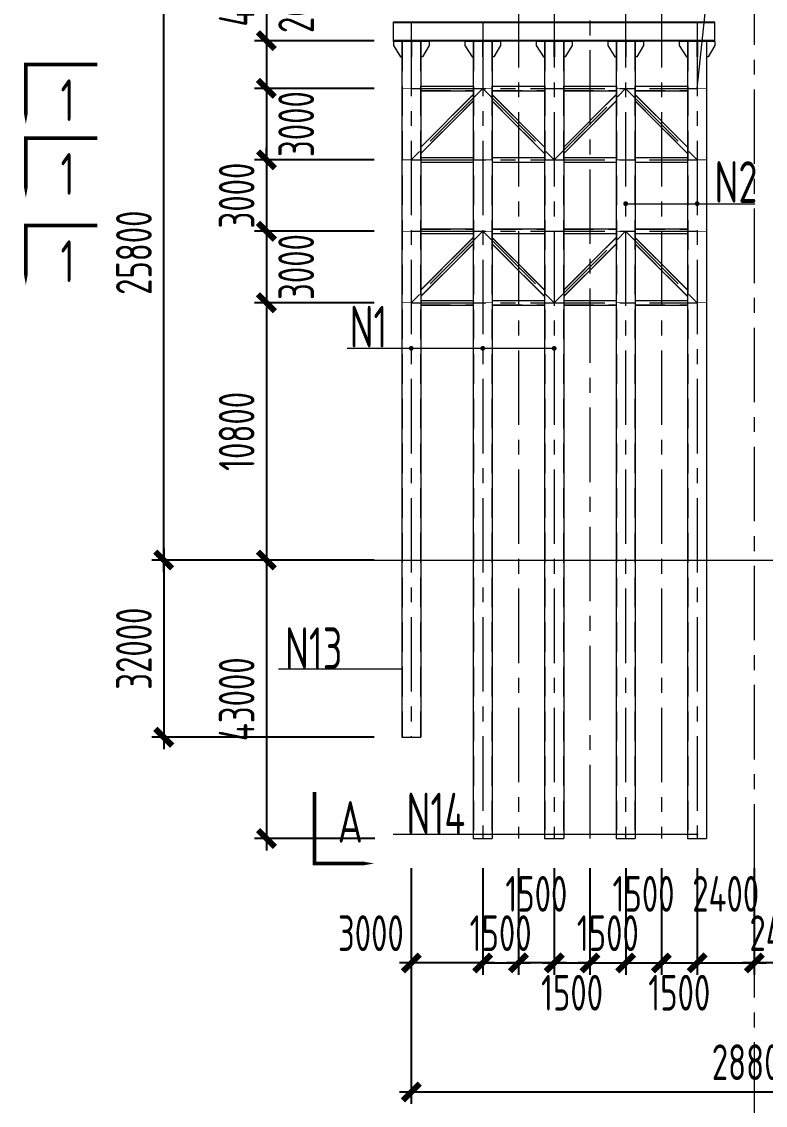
# Model space of a CAD drawing. Extents: x -2876908 to 633791, y -1383861 to 872234.
# Drawn here: x -1208578 to -1177363, y -1009729 to -964236 of the extents above; entities that cross this region are included whole.
import ezdxf
from ezdxf.enums import TextEntityAlignment as Align

# ---------------------------------------------------------------- set-up
doc = ezdxf.new("R2010")
doc.units = 0
doc.header["$LTSCALE"] = 5
doc.header["$MEASUREMENT"] = 0
for name, pattern in [('CENTER', [2, 1.25, -0.25, 0.25, -0.25]), ('DASH', [0.35, 0.25, -0.1]), ('DASHED', [0.75, 0.5, -0.25])]:
    doc.linetypes.add(name, pattern=pattern)
doc.layers.get('0').update_dxf_attribs({"linetype": 'CONTINUOUS', "lineweight": 25})
doc.layers.get('DEFPOINTS').update_dxf_attribs({"color": 35, "linetype": 'CONTINUOUS', "lineweight": 13})
for name, color, linetype, lineweight in [('3中心线', 6, 'CENTER', 18), ('4虚线', 2, 'DASHED', 18), ('5标注', 3, 'CONTINUOUS', 15), ('6文本', 7, 'CONTINUOUS', 15), ('7边界线', 8, 'CONTINUOUS', 15), ('8轮廓线', 4, 'CONTINUOUS', 15), ('DIM', 3, 'CONTINUOUS', 0), ('REIND', 1, 'CONTINUOUS', 0)]:
    doc.layers.add(name, color=color, linetype=linetype, lineweight=lineweight)
doc.styles.add('TSSD_Dimension', font='tssdeng.shx', dxfattribs={"width": 0.7, "bigfont": 'hztxt.shx'})
doc.styles.add('TSSD_NORM', font='tssdeng.shx', dxfattribs={"width": 0.7, "bigfont": 'hztxt.shx'})
doc.dimstyles.new('TSSD_100_100', dxfattribs={"dimtxt": 300, "dimasz": 100, "dimexe": 100, "dimexo": 250, "dimgap": 100, "dimtad": 1, "dimdec": 0, "dimzin": 0, "dimdsep": 46, "dimtxsty": 'TSSD_Dimension', "dimblk": 'ARCHTICK', "dimblk1": 'ARCHTICK', "dimblk2": 'ARCHTICK', "dimcen": 0, "dimdle": 100, "dimclrt": 7, "dimadec": 0, "dimazin": 0, "dimtfac": 1, "dimtdec": 0, "dimtix": 1, "dimtmove": 2, "dimatfit": 3, "dimfxl": 1, "dimtolj": 1, "dimtzin": 0, "dimarcsym": 0})

# ---------------------------------------------------------------- blocks, each defined once
blk = doc.blocks.new('_ArchTick')
at = {"color": 0, "linetype": 'ByBlock', "const_width": 0.5}
blk.add_lwpolyline([(-0.707, -0.707), (0.707, 0.707)], dxfattribs=at)
blk = doc.blocks.new('*D2169')
at = {"layer": 'DEFPOINTS', "color": 0, "transparency": 16777216}
for p in [(-1189225, -998525), (-1187725, -998525), (-1187725, -1003752)]:
    blk.add_point(p, dxfattribs=at)
at = {"layer": 'DIM', "color": 0, "lineweight": -2, "transparency": 16777216}
for p, q in [((-1189225, -999775), (-1189225, -1004252)), ((-1187725, -999775), (-1187725, -1004252)), ((-1189225, -1003752), (-1189725, -1003752)), ((-1189225, -1003752), (-1187725, -1003752)), ((-1187725, -1003752), (-1187225, -1003752))]:
    blk.add_line(p, q, dxfattribs=at)
at = {"layer": 'DIM', "color": 0, "lineweight": -2, "transparency": 16777216, "xscale": 500, "yscale": 500, "zscale": 500}
blk.add_blockref('_ArchTick', (-1189225, -1003752), dxfattribs=at)
at = {"layer": 'DIM', "color": 0, "lineweight": -2, "transparency": 16777216, "xscale": 500, "yscale": 500, "zscale": 500, "rotation": 180}
blk.add_blockref('_ArchTick', (-1187725, -1003752), dxfattribs=at)
at = {"layer": 'DIM', "color": 7, "transparency": 16777216, "insert": (-1188475, -1002502), "char_height": 1500, "attachment_point": 5, "style": 'TSSD_Dimension'}
blk.add_mtext('\\A1;1500', dxfattribs=at)
blk = doc.blocks.new('*D2170')
at = {"layer": 'DEFPOINTS', "color": 0, "transparency": 16777216}
for p in [(-1186225, -998525), (-1184725, -998525), (-1184725, -1003752)]:
    blk.add_point(p, dxfattribs=at)
at = {"layer": 'DIM', "color": 0, "lineweight": -2, "transparency": 16777216}
for p, q in [((-1186225, -999775), (-1186225, -1004252)), ((-1184725, -999775), (-1184725, -1004252)), ((-1186725, -1003752), (-1184225, -1003752))]:
    blk.add_line(p, q, dxfattribs=at)
at = {"layer": 'DIM', "color": 0, "lineweight": -2, "transparency": 16777216, "xscale": 500, "yscale": 500, "zscale": 500, "rotation": 180}
blk.add_blockref('_ArchTick', (-1186225, -1003752), dxfattribs=at)
at = {"layer": 'DIM', "color": 0, "lineweight": -2, "transparency": 16777216, "xscale": 500, "yscale": 500, "zscale": 500}
blk.add_blockref('_ArchTick', (-1184725, -1003752), dxfattribs=at)
at = {"layer": 'DIM', "color": 7, "transparency": 16777216, "insert": (-1185475, -1005002), "char_height": 1500, "attachment_point": 5, "style": 'TSSD_Dimension'}
blk.add_mtext('\\A1;1500', dxfattribs=at)
blk = doc.blocks.new('*D2171')
at = {"layer": 'DEFPOINTS', "color": 0, "transparency": 16777216}
for p in [(-1184725, -998525), (-1183225, -998525), (-1183225, -1003752)]:
    blk.add_point(p, dxfattribs=at)
at = {"layer": 'DIM', "color": 0, "lineweight": -2, "transparency": 16777216}
for p, q in [((-1184725, -999775), (-1184725, -1004252)), ((-1183225, -999775), (-1183225, -1004252)), ((-1184725, -1003752), (-1185225, -1003752)), ((-1184725, -1003752), (-1183225, -1003752)), ((-1183225, -1003752), (-1182725, -1003752))]:
    blk.add_line(p, q, dxfattribs=at)
at = {"layer": 'DIM', "color": 0, "lineweight": -2, "transparency": 16777216, "xscale": 500, "yscale": 500, "zscale": 500}
blk.add_blockref('_ArchTick', (-1184725, -1003752), dxfattribs=at)
at = {"layer": 'DIM', "color": 0, "lineweight": -2, "transparency": 16777216, "xscale": 500, "yscale": 500, "zscale": 500, "rotation": 180}
blk.add_blockref('_ArchTick', (-1183225, -1003752), dxfattribs=at)
at = {"layer": 'DIM', "color": 7, "transparency": 16777216, "insert": (-1183975, -1002502), "char_height": 1500, "attachment_point": 5, "style": 'TSSD_Dimension'}
blk.add_mtext('\\A1;1500', dxfattribs=at)
blk = doc.blocks.new('*D2172')
at = {"layer": 'DEFPOINTS', "color": 0, "transparency": 16777216}
for p in [(-1183225, -998525), (-1181725, -998525), (-1181725, -1003752)]:
    blk.add_point(p, dxfattribs=at)
at = {"layer": 'DIM', "color": 0, "lineweight": -2, "transparency": 16777216}
for p, q in [((-1183225, -999775), (-1183225, -1004252)), ((-1181725, -999775), (-1181725, -1004252)), ((-1183725, -1003752), (-1181225, -1003752))]:
    blk.add_line(p, q, dxfattribs=at)
at = {"layer": 'DIM', "color": 0, "lineweight": -2, "transparency": 16777216, "xscale": 500, "yscale": 500, "zscale": 500, "rotation": 180}
blk.add_blockref('_ArchTick', (-1183225, -1003752), dxfattribs=at)
at = {"layer": 'DIM', "color": 0, "lineweight": -2, "transparency": 16777216, "xscale": 500, "yscale": 500, "zscale": 500}
blk.add_blockref('_ArchTick', (-1181725, -1003752), dxfattribs=at)
at = {"layer": 'DIM', "color": 7, "transparency": 16777216, "insert": (-1182475, -1000852), "char_height": 1500, "attachment_point": 5, "style": 'TSSD_Dimension'}
blk.add_mtext('\\A1;1500', dxfattribs=at)
blk = doc.blocks.new('*D2173')
at = {"layer": 'DEFPOINTS', "color": 0, "transparency": 16777216}
for p in [(-1180225, -998525), (-1177825, -998525), (-1177825, -1003752)]:
    blk.add_point(p, dxfattribs=at)
at = {"layer": 'DIM', "color": 0, "lineweight": -2, "transparency": 16777216}
for p, q in [((-1180225, -999775), (-1180225, -1004252)), ((-1177825, -999775), (-1177825, -1004252)), ((-1180725, -1003752), (-1177325, -1003752))]:
    blk.add_line(p, q, dxfattribs=at)
at = {"layer": 'DIM', "color": 0, "lineweight": -2, "transparency": 16777216, "xscale": 500, "yscale": 500, "zscale": 500, "rotation": 180}
blk.add_blockref('_ArchTick', (-1180225, -1003752), dxfattribs=at)
at = {"layer": 'DIM', "color": 0, "lineweight": -2, "transparency": 16777216, "xscale": 500, "yscale": 500, "zscale": 500}
blk.add_blockref('_ArchTick', (-1177825, -1003752), dxfattribs=at)
at = {"layer": 'DIM', "color": 7, "transparency": 16777216, "insert": (-1179025, -1000852), "char_height": 1500, "attachment_point": 5, "style": 'TSSD_Dimension'}
blk.add_mtext('\\A1;2400', dxfattribs=at)
blk = doc.blocks.new('*D2174')
at = {"layer": 'DEFPOINTS', "color": 0, "transparency": 16777216}
for p in [(-1192225, -998525), (-1163425, -998525), (-1163425, -1009169)]:
    blk.add_point(p, dxfattribs=at)
at = {"layer": 'DIM', "color": 0, "lineweight": -2, "transparency": 16777216}
for p, q in [((-1192225, -999775), (-1192225, -1009669)), ((-1163425, -999775), (-1163425, -1009669)), ((-1192725, -1009169), (-1162925, -1009169))]:
    blk.add_line(p, q, dxfattribs=at)
at = {"layer": 'DIM', "color": 0, "lineweight": -2, "transparency": 16777216, "xscale": 500, "yscale": 500, "zscale": 500, "rotation": 180}
blk.add_blockref('_ArchTick', (-1192225, -1009169), dxfattribs=at)
at = {"layer": 'DIM', "color": 0, "lineweight": -2, "transparency": 16777216, "xscale": 500, "yscale": 500, "zscale": 500}
blk.add_blockref('_ArchTick', (-1163425, -1009169), dxfattribs=at)
at = {"layer": 'DIM', "color": 7, "transparency": 16777216, "insert": (-1177825, -1007919), "char_height": 1500, "attachment_point": 5, "style": 'TSSD_Dimension'}
blk.add_mtext('\\A1;28800', dxfattribs=at)
blk = doc.blocks.new('*D2175')
at = {"layer": 'DEFPOINTS', "color": 0, "transparency": 16777216}
for p in [(-1192530, -986837), (-1202616, -994277), (-1192530, -994277)]:
    blk.add_point(p, dxfattribs=at)
at = {"layer": 'DIM', "color": 0, "lineweight": -2, "transparency": 16777216}
for p, q in [((-1202616, -986337), (-1202616, -994777)), ((-1193780, -986837), (-1203116, -986837)), ((-1193780, -994277), (-1203116, -994277))]:
    blk.add_line(p, q, dxfattribs=at)
at = {"layer": 'DIM', "color": 0, "lineweight": -2, "transparency": 16777216, "xscale": 500, "yscale": 500, "zscale": 500}
for p, rotation in [((-1202616, -986837), 90), ((-1202616, -994277), 270)]:
    blk.add_blockref('_ArchTick', p, dxfattribs=dict(at, rotation=rotation))
at = {"layer": 'DIM', "color": 7, "transparency": 16777216, "insert": (-1203866, -990557), "char_height": 1500, "attachment_point": 5, "rotation": 90, "style": 'TSSD_Dimension'}
blk.add_mtext('\\A1;32000', dxfattribs=at)
blk = doc.blocks.new('*D2177')
at = {"layer": 'DEFPOINTS', "color": 0, "transparency": 16777216}
for p in [(-1202616, -961036), (-1192530, -961036), (-1192530, -986836)]:
    blk.add_point(p, dxfattribs=at)
at = {"layer": 'DIM', "color": 0, "lineweight": -2, "transparency": 16777216}
for p, q in [((-1202616, -987336), (-1202616, -960536)), ((-1193780, -961036), (-1203116, -961036)), ((-1193780, -986836), (-1203116, -986836))]:
    blk.add_line(p, q, dxfattribs=at)
at = {"layer": 'DIM', "color": 0, "lineweight": -2, "transparency": 16777216, "xscale": 500, "yscale": 500, "zscale": 500}
for p, rotation in [((-1202616, -961036), 90), ((-1202616, -986836), 270)]:
    blk.add_blockref('_ArchTick', p, dxfattribs=dict(at, rotation=rotation))
at = {"layer": 'DIM', "color": 7, "transparency": 16777216, "insert": (-1203866, -973936), "char_height": 1500, "attachment_point": 5, "rotation": 90, "style": 'TSSD_Dimension'}
blk.add_mtext('\\A1;25800', dxfattribs=at)
blk = doc.blocks.new('*D2193')
at = {"layer": 'DEFPOINTS', "color": 0, "transparency": 16777216}
for p in [(-1192225, -998525), (-1189225, -998525), (-1192225, -1003752)]:
    blk.add_point(p, dxfattribs=at)
at = {"layer": 'DIM', "color": 0, "lineweight": -2, "transparency": 16777216}
for p, q in [((-1192225, -999775), (-1192225, -1004252)), ((-1189225, -999775), (-1189225, -1004252)), ((-1188725, -1003752), (-1192725, -1003752))]:
    blk.add_line(p, q, dxfattribs=at)
at = {"layer": 'DIM', "color": 0, "lineweight": -2, "transparency": 16777216, "xscale": 500, "yscale": 500, "zscale": 500, "rotation": 180}
blk.add_blockref('_ArchTick', (-1192225, -1003752), dxfattribs=at)
at = {"layer": 'DIM', "color": 0, "lineweight": -2, "transparency": 16777216, "xscale": 500, "yscale": 500, "zscale": 500}
blk.add_blockref('_ArchTick', (-1189225, -1003752), dxfattribs=at)
at = {"layer": 'DIM', "color": 7, "transparency": 16777216, "insert": (-1193920, -1002502), "char_height": 1500, "attachment_point": 5, "style": 'TSSD_Dimension'}
blk.add_mtext('\\A1;3000', dxfattribs=at)
blk = doc.blocks.new('*D2194')
at = {"layer": 'DEFPOINTS', "color": 0, "transparency": 16777216}
for p in [(-1181725, -998525), (-1180225, -998525), (-1180225, -1003752)]:
    blk.add_point(p, dxfattribs=at)
at = {"layer": 'DIM', "color": 0, "lineweight": -2, "transparency": 16777216}
for p, q in [((-1181725, -999775), (-1181725, -1004252)), ((-1180225, -999775), (-1180225, -1004252)), ((-1182225, -1003752), (-1179725, -1003752))]:
    blk.add_line(p, q, dxfattribs=at)
at = {"layer": 'DIM', "color": 0, "lineweight": -2, "transparency": 16777216, "xscale": 500, "yscale": 500, "zscale": 500, "rotation": 180}
blk.add_blockref('_ArchTick', (-1181725, -1003752), dxfattribs=at)
at = {"layer": 'DIM', "color": 0, "lineweight": -2, "transparency": 16777216, "xscale": 500, "yscale": 500, "zscale": 500}
blk.add_blockref('_ArchTick', (-1180225, -1003752), dxfattribs=at)
at = {"layer": 'DIM', "color": 7, "transparency": 16777216, "insert": (-1180975, -1005002), "char_height": 1500, "attachment_point": 5, "style": 'TSSD_Dimension'}
blk.add_mtext('\\A1;1500', dxfattribs=at)
blk = doc.blocks.new('*D2195')
at = {"layer": 'DEFPOINTS', "color": 0, "transparency": 16777216}
for p in [(-1192530, -961036), (-1198305, -965036), (-1192530, -965036)]:
    blk.add_point(p, dxfattribs=at)
at = {"layer": 'DIM', "color": 0, "lineweight": -2, "transparency": 16777216}
for p, q in [((-1198305, -960536), (-1198305, -965536)), ((-1193780, -961036), (-1198805, -961036)), ((-1193780, -965036), (-1198805, -965036))]:
    blk.add_line(p, q, dxfattribs=at)
at = {"layer": 'DIM', "color": 0, "lineweight": -2, "transparency": 16777216, "xscale": 500, "yscale": 500, "zscale": 500}
for p, rotation in [((-1198305, -961036), 90), ((-1198305, -965036), 270)]:
    blk.add_blockref('_ArchTick', p, dxfattribs=dict(at, rotation=rotation))
at = {"layer": 'DIM', "color": 7, "transparency": 16777216, "insert": (-1199555, -963036), "char_height": 1500, "attachment_point": 5, "rotation": 90, "style": 'TSSD_Dimension'}
blk.add_mtext('\\A1;4000', dxfattribs=at)
blk = doc.blocks.new('*D2196')
at = {"layer": 'DEFPOINTS', "color": 0, "transparency": 16777216}
for p in [(-1192530, -967036), (-1198305, -970036), (-1192530, -970036)]:
    blk.add_point(p, dxfattribs=at)
at = {"layer": 'DIM', "color": 0, "lineweight": -2, "transparency": 16777216}
for p, q in [((-1198305, -966536), (-1198305, -970536)), ((-1193780, -967036), (-1198805, -967036)), ((-1193780, -970036), (-1198805, -970036))]:
    blk.add_line(p, q, dxfattribs=at)
at = {"layer": 'DIM', "color": 0, "lineweight": -2, "transparency": 16777216, "xscale": 500, "yscale": 500, "zscale": 500}
for p, rotation in [((-1198305, -967036), 90), ((-1198305, -970036), 270)]:
    blk.add_blockref('_ArchTick', p, dxfattribs=dict(at, rotation=rotation))
at = {"layer": 'DIM', "color": 7, "transparency": 16777216, "insert": (-1197055, -968536), "char_height": 1500, "attachment_point": 5, "rotation": 90, "style": 'TSSD_Dimension'}
blk.add_mtext('\\A1;3000', dxfattribs=at)
blk = doc.blocks.new('*D2197')
at = {"layer": 'DEFPOINTS', "color": 0, "transparency": 16777216}
for p in [(-1192530, -970036), (-1198305, -973036), (-1192530, -973036)]:
    blk.add_point(p, dxfattribs=at)
at = {"layer": 'DIM', "color": 0, "lineweight": -2, "transparency": 16777216}
for p, q in [((-1198305, -970036), (-1198305, -969536)), ((-1193780, -970036), (-1198805, -970036)), ((-1198305, -970036), (-1198305, -973036)), ((-1193780, -973036), (-1198805, -973036)), ((-1198305, -973036), (-1198305, -973536))]:
    blk.add_line(p, q, dxfattribs=at)
at = {"layer": 'DIM', "color": 0, "lineweight": -2, "transparency": 16777216, "xscale": 500, "yscale": 500, "zscale": 500}
for p, rotation in [((-1198305, -970036), 270), ((-1198305, -973036), 90)]:
    blk.add_blockref('_ArchTick', p, dxfattribs=dict(at, rotation=rotation))
at = {"layer": 'DIM', "color": 7, "transparency": 16777216, "insert": (-1199555, -971536), "char_height": 1500, "attachment_point": 5, "rotation": 90, "style": 'TSSD_Dimension'}
blk.add_mtext('\\A1;3000', dxfattribs=at)
blk = doc.blocks.new('*D2198')
at = {"layer": 'DEFPOINTS', "color": 0, "transparency": 16777216}
for p in [(-1192530, -973036), (-1198305, -976036), (-1192530, -976036)]:
    blk.add_point(p, dxfattribs=at)
at = {"layer": 'DIM', "color": 0, "lineweight": -2, "transparency": 16777216}
for p, q in [((-1198305, -972536), (-1198305, -976536)), ((-1193780, -973036), (-1198805, -973036)), ((-1193780, -976036), (-1198805, -976036))]:
    blk.add_line(p, q, dxfattribs=at)
at = {"layer": 'DIM', "color": 0, "lineweight": -2, "transparency": 16777216, "xscale": 500, "yscale": 500, "zscale": 500}
for p, rotation in [((-1198305, -973036), 90), ((-1198305, -976036), 270)]:
    blk.add_blockref('_ArchTick', p, dxfattribs=dict(at, rotation=rotation))
at = {"layer": 'DIM', "color": 7, "transparency": 16777216, "insert": (-1197055, -974536), "char_height": 1500, "attachment_point": 5, "rotation": 90, "style": 'TSSD_Dimension'}
blk.add_mtext('\\A1;3000', dxfattribs=at)
blk = doc.blocks.new('*D2199')
at = {"layer": 'DEFPOINTS', "color": 0, "transparency": 16777216}
for p in [(-1192530, -976036), (-1198305, -986836), (-1192530, -986836)]:
    blk.add_point(p, dxfattribs=at)
at = {"layer": 'DIM', "color": 0, "lineweight": -2, "transparency": 16777216}
for p, q in [((-1198305, -975536), (-1198305, -987336)), ((-1193780, -976036), (-1198805, -976036)), ((-1193780, -986836), (-1198805, -986836))]:
    blk.add_line(p, q, dxfattribs=at)
at = {"layer": 'DIM', "color": 0, "lineweight": -2, "transparency": 16777216, "xscale": 500, "yscale": 500, "zscale": 500}
for p, rotation in [((-1198305, -976036), 90), ((-1198305, -986836), 270)]:
    blk.add_blockref('_ArchTick', p, dxfattribs=dict(at, rotation=rotation))
at = {"layer": 'DIM', "color": 7, "transparency": 16777216, "insert": (-1199555, -981436), "char_height": 1500, "attachment_point": 5, "rotation": 90, "style": 'TSSD_Dimension'}
blk.add_mtext('\\A1;10800', dxfattribs=at)
blk = doc.blocks.new('*D2200')
at = {"layer": 'DEFPOINTS', "color": 0, "transparency": 16777216}
for p in [(-1192530, -965036), (-1198305, -967036), (-1192530, -967036)]:
    blk.add_point(p, dxfattribs=at)
at = {"layer": 'DIM', "color": 0, "lineweight": -2, "transparency": 16777216}
for p, q in [((-1198305, -964536), (-1198305, -967536)), ((-1193780, -965036), (-1198805, -965036)), ((-1193780, -967036), (-1198805, -967036))]:
    blk.add_line(p, q, dxfattribs=at)
at = {"layer": 'DIM', "color": 0, "lineweight": -2, "transparency": 16777216, "xscale": 500, "yscale": 500, "zscale": 500}
for p, rotation in [((-1198305, -965036), 90), ((-1198305, -967036), 270)]:
    blk.add_blockref('_ArchTick', p, dxfattribs=dict(at, rotation=rotation))
at = {"layer": 'DIM', "color": 7, "transparency": 16777216, "insert": (-1197055, -963342), "char_height": 1500, "attachment_point": 5, "rotation": 90, "style": 'TSSD_Dimension'}
blk.add_mtext('\\A1;2000', dxfattribs=at)
blk = doc.blocks.new('*D2201')
at = {"layer": 'DEFPOINTS', "color": 0, "transparency": 16777216}
for p in [(-1192530, -986836), (-1198305, -998525), (-1192506, -998525)]:
    blk.add_point(p, dxfattribs=at)
at = {"layer": 'DIM', "color": 0, "lineweight": -2, "transparency": 16777216}
for p, q in [((-1198305, -986336), (-1198305, -999025)), ((-1193780, -986836), (-1198805, -986836)), ((-1193756, -998525), (-1198805, -998525))]:
    blk.add_line(p, q, dxfattribs=at)
at = {"layer": 'DIM', "color": 0, "lineweight": -2, "transparency": 16777216, "xscale": 500, "yscale": 500, "zscale": 500}
for p, rotation in [((-1198305, -986836), 90), ((-1198305, -998525), 270)]:
    blk.add_blockref('_ArchTick', p, dxfattribs=dict(at, rotation=rotation))
at = {"layer": 'DIM', "color": 7, "transparency": 16777216, "insert": (-1199555, -992681), "char_height": 1500, "attachment_point": 5, "rotation": 90, "style": 'TSSD_Dimension'}
blk.add_mtext('\\A1;43000', dxfattribs=at)
blk = doc.blocks.new('*D2206')
at = {"layer": 'DEFPOINTS', "color": 0, "transparency": 16777216}
for p in [(-1177825, -998525), (-1175425, -998525), (-1177825, -1003752)]:
    blk.add_point(p, dxfattribs=at)
at = {"layer": 'DIM', "color": 0, "lineweight": -2, "transparency": 16777216}
for p, q in [((-1177825, -999775), (-1177825, -1004252)), ((-1175425, -999775), (-1175425, -1004252)), ((-1177825, -1003752), (-1178325, -1003752)), ((-1175425, -1003752), (-1177825, -1003752)), ((-1175425, -1003752), (-1174925, -1003752))]:
    blk.add_line(p, q, dxfattribs=at)
at = {"layer": 'DIM', "color": 0, "lineweight": -2, "transparency": 16777216, "xscale": 500, "yscale": 500, "zscale": 500}
blk.add_blockref('_ArchTick', (-1177825, -1003752), dxfattribs=at)
at = {"layer": 'DIM', "color": 0, "lineweight": -2, "transparency": 16777216, "xscale": 500, "yscale": 500, "zscale": 500, "rotation": 180}
blk.add_blockref('_ArchTick', (-1175425, -1003752), dxfattribs=at)
at = {"layer": 'DIM', "color": 7, "transparency": 16777216, "insert": (-1176625, -1002502), "char_height": 1500, "attachment_point": 5, "style": 'TSSD_Dimension'}
blk.add_mtext('\\A1;2400', dxfattribs=at)
blk = doc.blocks.new('*D2209')
at = {"layer": 'DEFPOINTS', "color": 0, "transparency": 16777216}
for p in [(-1187725, -998525), (-1186225, -998525), (-1187725, -1003752)]:
    blk.add_point(p, dxfattribs=at)
at = {"layer": 'DIM', "color": 0, "lineweight": -2, "transparency": 16777216}
for p, q in [((-1187725, -999775), (-1187725, -1004252)), ((-1186225, -999775), (-1186225, -1004252)), ((-1185725, -1003752), (-1188225, -1003752))]:
    blk.add_line(p, q, dxfattribs=at)
at = {"layer": 'DIM', "color": 0, "lineweight": -2, "transparency": 16777216, "xscale": 500, "yscale": 500, "zscale": 500, "rotation": 180}
blk.add_blockref('_ArchTick', (-1187725, -1003752), dxfattribs=at)
at = {"layer": 'DIM', "color": 0, "lineweight": -2, "transparency": 16777216, "xscale": 500, "yscale": 500, "zscale": 500}
blk.add_blockref('_ArchTick', (-1186225, -1003752), dxfattribs=at)
at = {"layer": 'DIM', "color": 7, "transparency": 16777216, "insert": (-1186975, -1000852), "char_height": 1500, "attachment_point": 5, "style": 'TSSD_Dimension'}
blk.add_mtext('\\A1;1500', dxfattribs=at)

msp = doc.modelspace()

# ---------------------------------------------------------------- linework, layer by layer
at = {"layer": '3中心线', "ltscale": 500}
for p, q in [((-1177825.439, -942082.938), (-1177825.439, -1015945.635)), ((-1184725.436, -960436.31), (-1184725.436, -998525.314)), ((-1187725.436, -963036.31), (-1187725.436, -998525.314)), ((-1186225.436, -963036.31), (-1186225.436, -998525.314)), ((-1183225.436, -963036.31), (-1183225.436, -998525.314)), ((-1181725.436, -963036.31), (-1181725.436, -998525.314)), ((-1192225.436, -964236.31), (-1192225.436, -994276.647)), ((-1189225.436, -964236.31), (-1189225.436, -998525.314)), ((-1180225.436, -964236.31), (-1180225.436, -998525.314)), ((-1192225.436, -967036.31), (-1180225.436, -967036.31)), ((-1189225.436, -967036.31), (-1192225.436, -970036.31)), ((-1189225.436, -967036.31), (-1186225.436, -970036.31)), ((-1186225.436, -970036.31), (-1183225.436, -967036.31)), ((-1183225.436, -967036.31), (-1180225.436, -970036.31)), ((-1192225.436, -970036.31), (-1180225.436, -970036.31)), ((-1192225.436, -973036.31), (-1180225.436, -973036.31)), ((-1189225.436, -973036.31), (-1192225.436, -976036.31)), ((-1189225.436, -973036.31), (-1186225.436, -976036.31)), ((-1186225.436, -976036.31), (-1183225.436, -973036.31)), ((-1183225.436, -973036.31), (-1180225.436, -976036.31)), ((-1192225.436, -976036.31), (-1180225.436, -976036.31))]:
    msp.add_line(p, q, dxfattribs=at)
at = {"layer": '4虚线', "ltscale": 500}
for p, q in [((-1192613.436, -965066.31), (-1192613.436, -994276.647)), ((-1191837.436, -965066.31), (-1191837.436, -994276.647)), ((-1189613.436, -965066.31), (-1189613.436, -998525.314)), ((-1188837.436, -965066.31), (-1188837.436, -998525.314)), ((-1186613.436, -965066.31), (-1186613.436, -998525.314)), ((-1185837.436, -965066.31), (-1185837.436, -998525.314)), ((-1183613.436, -965066.31), (-1183613.436, -998525.314)), ((-1182837.436, -965066.31), (-1182837.436, -998525.314)), ((-1180613.436, -965066.31), (-1180613.436, -998525.314)), ((-1179837.436, -965066.31), (-1179837.436, -998525.314)), ((-1191825.436, -966945.31), (-1189625.436, -966945.31)), ((-1191825.436, -967127.31), (-1189625.436, -967127.31)), ((-1188825.436, -966945.31), (-1186625.436, -966945.31)), ((-1188825.436, -967127.31), (-1186625.436, -967127.31)), ((-1185825.436, -966945.31), (-1183625.436, -966945.31)), ((-1185825.436, -967127.31), (-1183625.436, -967127.31)), ((-1182825.436, -966945.31), (-1180625.436, -966945.31)), ((-1182825.436, -967127.31), (-1180625.436, -967127.31)), ((-1191825.436, -969507.616), (-1189625.436, -967307.616)), ((-1191825.436, -969765.003), (-1189625.436, -967565.003)), ((-1188825.436, -967307.616), (-1186625.436, -969507.616)), ((-1188825.436, -967565.003), (-1186625.436, -969765.003)), ((-1185825.436, -969507.616), (-1183625.436, -967307.616)), ((-1185825.436, -969765.003), (-1183625.436, -967565.003)), ((-1182825.436, -967307.616), (-1180625.436, -969507.616)), ((-1182825.436, -967565.003), (-1180625.436, -969765.003)), ((-1191825.436, -969945.31), (-1189625.436, -969945.31)), ((-1191825.436, -970127.31), (-1189625.436, -970127.31)), ((-1188825.436, -969945.31), (-1186625.436, -969945.31)), ((-1188825.436, -970127.31), (-1186625.436, -970127.31)), ((-1185825.436, -969945.31), (-1183625.436, -969945.31)), ((-1185825.436, -970127.31), (-1183625.436, -970127.31)), ((-1182825.436, -969945.31), (-1180625.436, -969945.31)), ((-1182825.436, -970127.31), (-1180625.436, -970127.31)), ((-1191825.436, -972945.31), (-1189625.436, -972945.31)), ((-1188825.436, -972945.31), (-1186625.436, -972945.31)), ((-1185825.436, -972945.31), (-1183625.436, -972945.31)), ((-1182825.436, -972945.31), (-1180625.436, -972945.31)), ((-1191825.436, -973127.31), (-1189625.436, -973127.31)), ((-1191825.436, -975507.616), (-1189625.436, -973307.616)), ((-1188825.436, -973127.31), (-1186625.436, -973127.31)), ((-1188825.436, -973307.616), (-1186625.436, -975507.616)), ((-1185825.436, -973127.31), (-1183625.436, -973127.31)), ((-1185825.436, -975507.616), (-1183625.436, -973307.616)), ((-1182825.436, -973127.31), (-1180625.436, -973127.31)), ((-1182825.436, -973307.616), (-1180625.436, -975507.616)), ((-1191825.436, -975765.003), (-1189625.436, -973565.003)), ((-1188825.436, -973565.003), (-1186625.436, -975765.003)), ((-1185825.436, -975765.003), (-1183625.436, -973565.003)), ((-1182825.436, -973565.003), (-1180625.436, -975765.003)), ((-1191825.436, -975945.31), (-1189625.436, -975945.31)), ((-1191825.436, -976127.31), (-1189625.436, -976127.31)), ((-1188825.436, -975945.31), (-1186625.436, -975945.31)), ((-1188825.436, -976127.31), (-1186625.436, -976127.31)), ((-1185825.436, -975945.31), (-1183625.436, -975945.31)), ((-1185825.436, -976127.31), (-1183625.436, -976127.31)), ((-1182825.436, -975945.31), (-1180625.436, -975945.31)), ((-1182825.436, -976127.31), (-1180625.436, -976127.31))]:
    msp.add_line(p, q, dxfattribs=at)
at = {"layer": '5标注'}
for p, q in [((-1180225.436, -967036.31), (-1179710.385, -962164.042)), ((-1183225.436, -971876.613), (-1177801.687, -971876.613)), ((-1186225.436, -977950.216), (-1194921.077, -977950.216)), ((-1192625.436, -991416.056), (-1197802.822, -991416.056)), ((-1180225.436, -998356.154), (-1192989.817, -998356.154))]:
    msp.add_line(p, q, dxfattribs=at)
at = {"layer": '5标注', "flags": 128}
for points in [[(-1205403.389, -966032.523, 150, 150, 0), (-1208403.389, -966032.523, 150, 150, 0), (-1208403.389, -967532.523, 350, 0, 0), (-1208403.389, -968532.523, 0, 0, 0)], [(-1205403.389, -969128.082, 150, 150, 0), (-1208403.389, -969128.082, 150, 150, 0), (-1208403.389, -970628.082, 350, 0, 0), (-1208403.389, -971628.082, 0, 0, 0)], [(-1205403.389, -972792.225, 150, 150, 0), (-1208403.389, -972792.225, 150, 150, 0), (-1208403.389, -974292.225, 350, 0, 0), (-1208403.389, -975292.225, 0, 0, 0)], [(-1196285.716, -996576.796, 150, 150, 0), (-1196285.716, -999576.796, 150, 150, 0), (-1194785.716, -999576.796, 350, 0, 0), (-1193785.716, -999576.796, 0, 0, 0)]]:
    msp.add_lwpolyline(points, format="xyseb", dxfattribs=at)
at = {"layer": '5标注', "linetype": 'DASH', "ltscale": 100, "const_width": 30, "flags": 128}
for points in [[(-1192625.436, -967036.31), (-1191825.436, -967036.31)], [(-1189625.436, -967036.31), (-1188825.436, -967036.31)], [(-1186625.436, -967036.31), (-1185825.436, -967036.31)], [(-1183625.436, -967036.31), (-1182825.436, -967036.31)], [(-1180625.436, -967036.31), (-1179825.436, -967036.31)], [(-1192625.436, -970036.31), (-1191825.436, -970036.31)], [(-1189625.436, -970036.31), (-1188825.436, -970036.31)], [(-1186625.436, -970036.31), (-1185825.436, -970036.31)], [(-1183625.436, -970036.31), (-1182825.436, -970036.31)], [(-1180625.436, -970036.31), (-1179825.436, -970036.31)], [(-1192625.436, -973036.31), (-1191825.436, -973036.31)], [(-1189625.436, -973036.31), (-1188825.436, -973036.31)], [(-1186625.436, -973036.31), (-1185825.436, -973036.31)], [(-1183625.436, -973036.31), (-1182825.436, -973036.31)], [(-1180625.436, -973036.31), (-1179825.436, -973036.31)], [(-1192625.436, -976036.31), (-1191825.436, -976036.31)], [(-1189625.436, -976036.31), (-1188825.436, -976036.31)], [(-1186625.436, -976036.31), (-1185825.436, -976036.31)], [(-1183625.436, -976036.31), (-1182825.436, -976036.31)], [(-1180625.436, -976036.31), (-1179825.436, -976036.31)]]:
    msp.add_lwpolyline(points, dxfattribs=at)
at = {"layer": '7边界线'}
msp.add_line((-1194166.424, -986836.31), (-1161602.554, -986836.31), dxfattribs=at)
at = {"layer": '8轮廓线'}
for p, q in [((-1192975.436, -964236.31), (-1183975.436, -964236.31)), ((-1192975.436, -965036.31), (-1192975.436, -964236.31)), ((-1192975.436, -964264.31), (-1183975.436, -964264.31)), ((-1183975.436, -964236.31), (-1179475.436, -964236.31)), ((-1183975.436, -964264.31), (-1179475.436, -964264.31)), ((-1179475.436, -965036.31), (-1179475.436, -964236.31)), ((-1192975.436, -965008.31), (-1183975.436, -965008.31)), ((-1192975.436, -965036.31), (-1183975.436, -965036.31)), ((-1192975.436, -965066.31), (-1192975.436, -965036.31)), ((-1192975.436, -965036.31), (-1191475.436, -965036.31)), ((-1191475.436, -965066.31), (-1192975.436, -965066.31)), ((-1192975.436, -965066.31), (-1192975.436, -965236.31)), ((-1192975.436, -965236.31), (-1192675.436, -965716.31)), ((-1192625.436, -965036.31), (-1191825.436, -965036.31)), ((-1192625.436, -965066.31), (-1192625.436, -994276.647)), ((-1192235.436, -965066.31), (-1192235.436, -965716.31)), ((-1192215.436, -965066.31), (-1192215.436, -965716.31)), ((-1191825.436, -965066.31), (-1191825.436, -994276.647)), ((-1191475.436, -965236.31), (-1191759.732, -965716.31)), ((-1191475.436, -965066.31), (-1191475.436, -965036.31)), ((-1191475.436, -965066.31), (-1191475.436, -965236.31)), ((-1189975.436, -965066.31), (-1189975.436, -965036.31)), ((-1189975.436, -965036.31), (-1188475.436, -965036.31)), ((-1188475.436, -965066.31), (-1189975.436, -965066.31)), ((-1189975.436, -965066.31), (-1189975.436, -965236.31)), ((-1189975.436, -965236.31), (-1189675.436, -965716.31)), ((-1189625.436, -965036.31), (-1188825.436, -965036.31)), ((-1189625.436, -965066.31), (-1189625.436, -998525.314)), ((-1189235.436, -965066.31), (-1189235.436, -965716.31)), ((-1189215.436, -965066.31), (-1189215.436, -965716.31)), ((-1188825.436, -965066.31), (-1188825.436, -998525.314)), ((-1188475.436, -965236.31), (-1188759.732, -965716.31)), ((-1188475.436, -965066.31), (-1188475.436, -965036.31)), ((-1188475.436, -965066.31), (-1188475.436, -965236.31)), ((-1186975.436, -965066.31), (-1186975.436, -965036.31)), ((-1186975.436, -965036.31), (-1185475.436, -965036.31)), ((-1185475.436, -965066.31), (-1186975.436, -965066.31)), ((-1186975.436, -965066.31), (-1186975.436, -965236.31)), ((-1186975.436, -965236.31), (-1186675.436, -965716.31)), ((-1186625.436, -965036.31), (-1185825.436, -965036.31)), ((-1186625.436, -965066.31), (-1186625.436, -998525.314)), ((-1186235.436, -965066.31), (-1186235.436, -965716.31)), ((-1186215.436, -965066.31), (-1186215.436, -965716.31)), ((-1185825.436, -965066.31), (-1185825.436, -998525.314)), ((-1185475.436, -965236.31), (-1185759.732, -965716.31)), ((-1185475.436, -965066.31), (-1185475.436, -965036.31)), ((-1185475.436, -965066.31), (-1185475.436, -965236.31)), ((-1183975.436, -965008.31), (-1179475.436, -965008.31)), ((-1183975.436, -965036.31), (-1179475.436, -965036.31)), ((-1183975.436, -965066.31), (-1183975.436, -965036.31)), ((-1183975.436, -965036.31), (-1182475.436, -965036.31)), ((-1182475.436, -965066.31), (-1183975.436, -965066.31)), ((-1183975.436, -965066.31), (-1183975.436, -965236.31)), ((-1183975.436, -965236.31), (-1183675.436, -965716.31)), ((-1183625.436, -965036.31), (-1182825.436, -965036.31)), ((-1183625.436, -965066.31), (-1183625.436, -998525.314)), ((-1183235.436, -965066.31), (-1183235.436, -965716.31)), ((-1183215.436, -965066.31), (-1183215.436, -965716.31)), ((-1182825.436, -965066.31), (-1182825.436, -998525.314)), ((-1182475.436, -965236.31), (-1182759.732, -965716.31)), ((-1182475.436, -965066.31), (-1182475.436, -965036.31)), ((-1182475.436, -965066.31), (-1182475.436, -965236.31)), ((-1180975.436, -965066.31), (-1180975.436, -965036.31)), ((-1180975.436, -965036.31), (-1179475.436, -965036.31)), ((-1179475.436, -965066.31), (-1180975.436, -965066.31)), ((-1180975.436, -965066.31), (-1180975.436, -965236.31)), ((-1180975.436, -965236.31), (-1180675.436, -965716.31)), ((-1180625.436, -965036.31), (-1179825.436, -965036.31)), ((-1180625.436, -965066.31), (-1180625.436, -998525.314)), ((-1180235.436, -965066.31), (-1180235.436, -965716.31)), ((-1180215.436, -965066.31), (-1180215.436, -965716.31)), ((-1179825.436, -965066.31), (-1179825.436, -998525.314)), ((-1179475.436, -965236.31), (-1179759.732, -965716.31)), ((-1179475.436, -965066.31), (-1179475.436, -965036.31)), ((-1179475.436, -965066.31), (-1179475.436, -965236.31)), ((-1192675.436, -965716.31), (-1192625.436, -965716.31)), ((-1192215.436, -965716.31), (-1192235.436, -965716.31)), ((-1191759.732, -965716.31), (-1191825.436, -965716.31)), ((-1189675.436, -965716.31), (-1189625.436, -965716.31)), ((-1189215.436, -965716.31), (-1189235.436, -965716.31)), ((-1188759.732, -965716.31), (-1188825.436, -965716.31)), ((-1186675.436, -965716.31), (-1186625.436, -965716.31)), ((-1186215.436, -965716.31), (-1186235.436, -965716.31)), ((-1185759.732, -965716.31), (-1185825.436, -965716.31)), ((-1183675.436, -965716.31), (-1183625.436, -965716.31)), ((-1183215.436, -965716.31), (-1183235.436, -965716.31)), ((-1182759.732, -965716.31), (-1182825.436, -965716.31)), ((-1180675.436, -965716.31), (-1180625.436, -965716.31)), ((-1180215.436, -965716.31), (-1180235.436, -965716.31)), ((-1179759.732, -965716.31), (-1179825.436, -965716.31)), ((-1191825.436, -966939.31), (-1189625.436, -966939.31)), ((-1191825.436, -967133.31), (-1189625.436, -967133.31)), ((-1188825.436, -966939.31), (-1186625.436, -966939.31)), ((-1188825.436, -967133.31), (-1186625.436, -967133.31)), ((-1185825.436, -966939.31), (-1183625.436, -966939.31)), ((-1185825.436, -967133.31), (-1183625.436, -967133.31)), ((-1182825.436, -966939.31), (-1180625.436, -966939.31)), ((-1182825.436, -967133.31), (-1180625.436, -967133.31)), ((-1191825.436, -969499.131), (-1189625.436, -967299.131)), ((-1191825.436, -969773.489), (-1189625.436, -967573.489)), ((-1188825.436, -967299.131), (-1186625.436, -969499.131)), ((-1188825.436, -967573.489), (-1186625.436, -969773.489)), ((-1185825.436, -969499.131), (-1183625.436, -967299.131)), ((-1185825.436, -969773.489), (-1183625.436, -967573.489)), ((-1182825.436, -967299.131), (-1180625.436, -969499.131)), ((-1182825.436, -967573.489), (-1180625.436, -969773.489)), ((-1191825.436, -969939.31), (-1189625.436, -969939.31)), ((-1191825.436, -970133.31), (-1189625.436, -970133.31)), ((-1188825.436, -969939.31), (-1186625.436, -969939.31)), ((-1188825.436, -970133.31), (-1186625.436, -970133.31)), ((-1185825.436, -969939.31), (-1183625.436, -969939.31)), ((-1185825.436, -970133.31), (-1183625.436, -970133.31)), ((-1182825.436, -969939.31), (-1180625.436, -969939.31)), ((-1182825.436, -970133.31), (-1180625.436, -970133.31)), ((-1191825.436, -972939.31), (-1189625.436, -972939.31)), ((-1188825.436, -972939.31), (-1186625.436, -972939.31)), ((-1185825.436, -972939.31), (-1183625.436, -972939.31)), ((-1182825.436, -972939.31), (-1180625.436, -972939.31)), ((-1191825.436, -973133.31), (-1189625.436, -973133.31)), ((-1191825.436, -975499.131), (-1189625.436, -973299.131)), ((-1188825.436, -973133.31), (-1186625.436, -973133.31)), ((-1188825.436, -973299.131), (-1186625.436, -975499.131)), ((-1185825.436, -973133.31), (-1183625.436, -973133.31)), ((-1185825.436, -975499.131), (-1183625.436, -973299.131)), ((-1182825.436, -973133.31), (-1180625.436, -973133.31)), ((-1182825.436, -973299.131), (-1180625.436, -975499.131)), ((-1191825.436, -975773.489), (-1189625.436, -973573.489)), ((-1188825.436, -973573.489), (-1186625.436, -975773.489)), ((-1185825.436, -975773.489), (-1183625.436, -973573.489)), ((-1182825.436, -973573.489), (-1180625.436, -975773.489)), ((-1191825.436, -975939.31), (-1189625.436, -975939.31)), ((-1191825.436, -976133.31), (-1189625.436, -976133.31)), ((-1188825.436, -975939.31), (-1186625.436, -975939.31)), ((-1188825.436, -976133.31), (-1186625.436, -976133.31)), ((-1185825.436, -975939.31), (-1183625.436, -975939.31)), ((-1185825.436, -976133.31), (-1183625.436, -976133.31)), ((-1182825.436, -975939.31), (-1180625.436, -975939.31)), ((-1182825.436, -976133.31), (-1180625.436, -976133.31)), ((-1192625.436, -994276.647), (-1191825.436, -994276.647)), ((-1189625.436, -998525.314), (-1188825.436, -998525.314)), ((-1186625.436, -998525.314), (-1185825.436, -998525.314)), ((-1183625.436, -998525.314), (-1182825.436, -998525.314)), ((-1180625.436, -998525.314), (-1179825.436, -998525.314))]:
    msp.add_line(p, q, dxfattribs=at)
at = {"layer": 'REIND'}
for points, const_width in [([(-1183275.436, -971876.613, 1), (-1183175.436, -971876.613, 1)], 100), ([(-1180275.436, -971876.613, 1), (-1180175.436, -971876.613, 1)], 100), ([(-1192275.436, -977950.216, 1), (-1192175.436, -977950.216, 1)], 100), ([(-1189275.436, -977950.216, 1), (-1189175.436, -977950.216, 1)], 100), ([(-1186275.436, -977950.216, 1), (-1186175.436, -977950.216, 1)], 100), ([(-1189250.436, -998356.154, 1), (-1189200.436, -998356.154, 1)], 50), ([(-1186250.436, -998356.154, 1), (-1186200.436, -998356.154, 1)], 50), ([(-1183250.436, -998356.154, 1), (-1183200.436, -998356.154, 1)], 50), ([(-1180250.436, -998356.154, 1), (-1180200.436, -998356.154, 1)], 50)]:
    msp.add_lwpolyline(points, format="xyb", close=True, dxfattribs=dict(at, const_width=const_width))

# ---------------------------------------------------------------- texts
at = {"layer": '5标注', "color": 7, "char_height": 1750, "style": 'TSSD_NORM'}
for s, insert, attachment_point in [('N2', (-1179497.841, -971844.113), 7), ('N1', (-1193224.923, -977917.716), 9), ('N13', (-1195115.958, -991416.056), 9), ('N14', (-1189957.81, -998356.154), 9)]:
    msp.add_mtext(s, dxfattribs=dict(at, insert=insert, attachment_point=attachment_point))
at = {"layer": '6文本', "style": 'TSSD_NORM', "width": 0.7}
for s, p in [('1', (-1206653.389, -967532.523)), ('1', (-1206653.389, -970628.082)), ('1', (-1206653.389, -974292.225)), ('A', (-1194785.716, -997826.796))]:
    msp.add_text(s, height=1750, dxfattribs=at).set_placement(p, align=Align.MIDDLE_CENTER)

# ---------------------------------------------------------------- dimensions: what is measured, and where the dimension line sits
at = {"layer": 'DIM'}
for base, p1, p2, angle, picture, middle in [((-1202615.852, -961036.31), (-1192530.436, -986835.992), (-1192530.436, -961036.31), 90, '*D2177', (-1203865.852, -973936.151)), ((-1198304.921, -965036.31), (-1192530.436, -961036.31), (-1192530.436, -965036.31), 90, '*D2195', (-1199554.921, -963036.31)), ((-1198304.921, -973036.31), (-1192530.436, -970036.31), (-1192530.436, -973036.31), 90, '*D2197', (-1199554.921, -971536.31)), ((-1198304.921, -986836.31), (-1192530.436, -976036.31), (-1192530.436, -986836.31), 90, '*D2199', (-1199554.921, -981436.31)), ((-1177825.439, -1003752.048), (-1175425.442, -998525.314), (-1177825.439, -998525.314), 180, '*D2206', (-1176625.441, -1002502.048))]:
    dim = msp.add_linear_dim(base=base, p1=p1, p2=p2, angle=angle, dimstyle='TSSD_100_100', override={"dimtxt": 1500, "dimasz": 500, "dimexe": 500, "dimexo": 1250, "dimgap": 500, "dimdle": 500}, dxfattribs=at)
    dim.commit()
    dim.dimension.update_dxf_attribs({"geometry": picture, "text_midpoint": middle})
for base, p1, p2, picture, middle in [((-1198304.921, -967036.31), (-1192530.436, -965036.31), (-1192530.436, -967036.31), '*D2200', (-1197054.921, -963342.079)), ((-1198304.921, -970036.31), (-1192530.436, -967036.31), (-1192530.436, -970036.31), '*D2196', (-1197054.921, -968536.31)), ((-1198304.921, -976036.31), (-1192530.436, -973036.31), (-1192530.436, -976036.31), '*D2198', (-1197054.921, -974536.31))]:
    dim = msp.add_linear_dim(base=base, p1=p1, p2=p2, angle=90, dimstyle='TSSD_100_100', override={"dimtxt": 1500, "dimasz": 500, "dimexe": 500, "dimexo": 1250, "dimgap": 500, "dimdle": 500}, dxfattribs=at)
    dim.commit()
    dim.dimension.update_dxf_attribs({"geometry": picture, "text_midpoint": middle, "dimtype": 160})
for base, p1, p2, text, picture, middle in [((-1202615.852, -994276.647), (-1192530.436, -986836.798), (-1192530.436, -994276.647), '32000', '*D2175', (-1203865.852, -990556.723)), ((-1198304.921, -998525.314), (-1192530.436, -986836.31), (-1192505.909, -998525.314), '43000', '*D2201', (-1199554.921, -992680.812))]:
    dim = msp.add_linear_dim(base=base, p1=p1, p2=p2, angle=90, text=text, dimstyle='TSSD_100_100', override={"dimtxt": 1500, "dimasz": 500, "dimexe": 500, "dimexo": 1250, "dimgap": 500, "dimdle": 500}, dxfattribs=at)
    dim.commit()
    dim.dimension.update_dxf_attribs({"geometry": picture, "text_midpoint": middle})
for base, p1, p2, picture, middle in [((-1192225.436, -1003752.048), (-1189225.436, -998525.314), (-1192225.436, -998525.314), '*D2193', (-1193919.667, -1002502.048)), ((-1187725.436, -1003752.048), (-1186225.436, -998525.314), (-1187725.436, -998525.314), '*D2209', (-1186975.436, -1000852.048)), ((-1184725.436, -1003752.048), (-1186225.436, -998525.314), (-1184725.436, -998525.314), '*D2170', (-1185475.436, -1005002.048)), ((-1181725.436, -1003752.048), (-1183225.436, -998525.314), (-1181725.436, -998525.314), '*D2172', (-1182475.436, -1000852.048)), ((-1180225.436, -1003752.048), (-1181725.436, -998525.314), (-1180225.436, -998525.314), '*D2194', (-1180975.436, -1005002.048)), ((-1177825.439, -1003752.048), (-1180225.436, -998525.314), (-1177825.439, -998525.314), '*D2173', (-1179025.438, -1000852.048))]:
    dim = msp.add_linear_dim(base=base, p1=p1, p2=p2, dimstyle='TSSD_100_100', override={"dimtxt": 1500, "dimasz": 500, "dimexe": 500, "dimexo": 1250, "dimgap": 500, "dimdle": 500}, dxfattribs=at)
    dim.commit()
    dim.dimension.update_dxf_attribs({"geometry": picture, "text_midpoint": middle, "dimtype": 160})
for base, p1, p2, picture, middle in [((-1163425.442, -1009169.053), (-1192225.436, -998525.314), (-1163425.442, -998525.314), '*D2174', (-1177825.439, -1007919.053)), ((-1187725.436, -1003752.048), (-1189225.436, -998525.314), (-1187725.436, -998525.314), '*D2169', (-1188475.436, -1002502.048)), ((-1183225.436, -1003752.048), (-1184725.436, -998525.314), (-1183225.436, -998525.314), '*D2171', (-1183975.436, -1002502.048))]:
    dim = msp.add_linear_dim(base=base, p1=p1, p2=p2, dimstyle='TSSD_100_100', override={"dimtxt": 1500, "dimasz": 500, "dimexe": 500, "dimexo": 1250, "dimgap": 500, "dimdle": 500}, dxfattribs=at)
    dim.commit()
    dim.dimension.update_dxf_attribs({"geometry": picture, "text_midpoint": middle})

doc.saveas('drawing.dxf')
